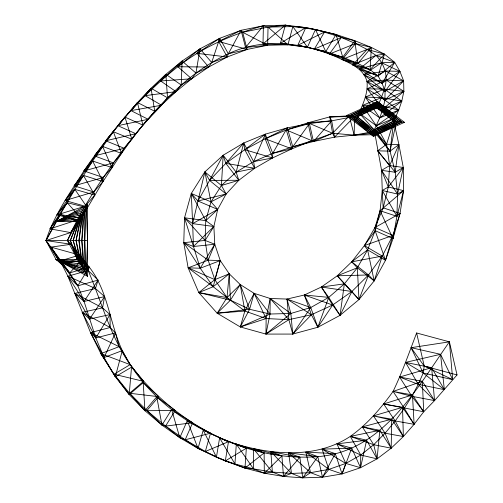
<?xml version="1.0" encoding="UTF-8"?>
<svg xmlns="http://www.w3.org/2000/svg" width="503" height="503" viewBox="0 0 503 503"><rect width="100%" height="100%" fill="white"/><g stroke="black" fill="none" stroke-linecap="round" stroke-linejoin="round"><path stroke-width="0.75" d="M346.567 115.527L377.546 101.581L404.431 122.348L373.452 136.294L346.567 115.527L357.224 116.784L376.98 106.378L393.774 121.091L398.898 144.568L390.051 151.145L374.018 131.503L354.558 116.47L331.691 120.814L309.42 123.556L287.244 127.881L265.263 134.169L243.722 142.997L223.162 155.22L204.866 171.9L191.278 193.46L184.544 217.78L183.765 242.685L188.135 267.841L198.798 292.583L217.183 313.231L240.308 326.956L265.955 334.086L292.74 334.074L317.839 327.252L340.047 315.35L358.966 299.574L374.175 280.913L385.499 260.321L393.013 238.579L396.93 216.321L397.565 194.076L395.207 172.252L390.051 151.145L396.439 121.405L376.98 106.378L354.558 116.47L334.52 137.156L332.596 133.251L329.761 116.903L349.233 115.841L377.357 103.178L399.099 121.72L373.83 133.1L334.52 137.156L313.476 141.494L311.973 140.733L307.918 122.795L329.761 116.903L351.899 116.155L377.168 104.781L396.439 121.405L374.018 131.503L354.175 135.131L354.558 116.47L377.168 104.781L399.099 121.72L373.641 134.697L354.175 135.131L332.596 133.251L307.918 122.795L286.314 129.975L265.15 138.778L244.766 149.687L225.822 163.343L209.562 180.414L197.956 201.011L192.655 223.64L193.441 246.501L200.244 268.231L213.197 286.735L230.431 300.184L249.589 309.282L270.017 314.029L290.853 313.463L310.741 307.547L328.736 297.374L344.36 283.868L357.344 267.791L367.599 249.859L375.156 230.676L380.061 210.738L382.261 190.48L381.57 170.341L374.207 129.906L359.142 113.024C363.436 103.065 368.24 92.527 366.989 81.417C363.707 69.546 352.37 64.233 342.09 59.543C306.962 42.793 264.547 36.644 228.331 53.777C184.871 73.954 153.126 111.257 124.184 148.253C102.788 177.308 81.756 207.299 67.427 240.553L77.525 259.491L87.623 276.317L87.623 204.79L56.066 221.622L45.968 240.553L56.066 259.491L60.643 263.434L69.716 272.934L77.846 285.83L84.076 301.46L95.809 337.953L104.046 357.551L115.332 376.766L129.196 394.547L144.933 410.693L161.96 425.104L179.797 437.711L198.025 448.406L216.435 457.152L225.313 460.924L244.974 468.104L264.32 473.216L283.472 476.423L302.743 477.85L322.492 477.202L342.059 473.914L360.538 467.715L377.08 458.849L391.189 448.173L403.362 436.529L414.107 424.306L423.721 411.762L434.561 400.595L457.032 374.936L449.405 341.833L416.61 332.98C409.165 352.622 402.193 372.484 393.069 391.441C380.928 408.254 367.291 424.287 350.302 436.39C316.657 458.61 273.261 455.127 236.303 444.092C188.946 428.066 145.04 395.918 122.279 350.61C109.553 323.416 108.34 291.124 89.226 267.087C81.826 258.36 75.569 248.62 67.427 240.553L77.525 221.622L87.623 204.79M354.175 135.131L349.233 115.841L373.452 136.294L401.765 122.034L377.546 101.581L349.233 115.841L332.596 133.251L311.973 140.733L291.885 148.85L272.626 157.923L254.675 168.285L238.812 180.269L226.117 194.013L217.673 209.411L213.876 226.507L214.756 244.238L220.251 260.567L229.223 273.808L240.252 284.553L254.128 293.343L270.205 298.499L287.012 299.059L304.321 295.022L321.342 287.031L337.274 275.801L351.704 261.843L364.379 245.609L375.012 227.494L383.179 207.84L388.291 187.022L389.643 165.562L386.593 144.267L393.774 121.091L398.709 110.088L401.784 101.134L403.871 91.364L403.632 80.901L399.898 71.363L394.71 62.366L384.468 54.148L371.377 47.464L354.766 40.68L336.042 34.493L315.45 29.526L305.811 27.602L285.339 25.15L263.39 25.772L241.1 30.299L219.736 38.291L200.024 48.835L182.117 61.052L165.864 74.312L151.051 88.226L137.47 102.543L124.945 117.092L113.357 131.748L92.627 160.998L74.878 189.367L56.066 221.622L86.183 207.192L84.737 240.553L86.183 273.915L56.066 259.491L77.525 259.491L80.82 260.592L89.226 267.087L88.126 270.482C101.713 302.045 110.163 336.186 130.183 364.631C173.107 422.237 244.716 462.119 317.802 456.636C382.796 451.663 416.031 389.203 449.405 341.833L411.064 347.686L423.205 373.025L444.344 389.649L440.553 354.307L411.064 347.686L424.236 366.083L452.694 379.646L449.405 341.833M86.183 273.915L87.623 240.553L86.183 207.192M87.623 276.317L56.066 259.491L81.851 266.703L78.965 240.553L81.851 214.41L56.066 221.622L83.297 212.002L81.851 240.553L83.297 269.105L56.066 259.491L78.965 261.893L73.199 240.553L78.965 219.214L56.066 221.622L84.737 209.6L84.737 271.513L56.066 259.491L80.411 264.295L76.079 240.553L80.411 216.812L56.066 221.622L77.525 221.622L81.184 218.277L102.983 181.552L121.506 153.409L135.785 133.697L154.754 111.264L176 91.647L191.662 78.776L208.714 67.018L227.255 56.965L247.118 49.432L267.653 45.251L287.923 44.773L307.427 47.232L325.787 51.602L342.757 57.21L357.885 63.466L370.07 69.684L378.168 76.028L382.091 83.303L385.059 91.326L384.94 100.116L382.821 109.151L379.734 117.909L374.207 129.906L373.452 136.294M84.737 209.6L81.851 240.553L84.737 271.513M377.546 101.581L376.791 107.975L393.774 121.091L404.431 122.348M390.051 151.145L393.774 121.091L374.207 129.906L357.224 116.784L359.142 113.024L378.243 104.857L398.709 110.088L376.338 125.769L359.142 113.024L376.791 107.975L395.44 117.601L374.207 129.906L390.051 151.145L377.74 150.843L389.643 165.562L403.28 167.474L403.595 190.618L400.048 213.423L393.013 238.579L375.156 230.676L375.012 227.494L380.061 210.738L403.595 190.618L388.291 187.022L382.261 190.48L383.179 207.84L400.048 213.423L392.862 235.398L385.499 260.321L367.599 249.859L364.379 245.609L375.156 230.676L385.499 260.321L382.28 256.077L364.379 245.609L392.862 235.398L393.013 238.579L380.061 210.738L396.93 216.321L400.048 213.423L375.012 227.494L392.862 235.398L382.28 256.077L368.536 274.965L351.886 291.501L332.653 305.007L311.42 314.727L288.898 319.663L266.144 318.556L244.848 311.024L227.004 297.6L214.819 279.655L208.135 260.177L205.079 240.421L205.765 220.647L210.99 201.86L221.421 185.5L236.152 172.145L253.631 161.601L272.739 153.314L311.973 140.733L286.314 129.975L287.244 127.881L292.809 146.763L291.885 148.85L272.739 153.314L272.626 157.923L253.631 161.601L243.722 142.997L225.822 163.343L238.812 180.269L221.421 185.5L204.866 171.9L197.956 201.011L217.673 209.411L205.765 220.647L184.544 217.78L193.441 246.501L214.756 244.238L208.135 260.177L188.135 267.841L213.197 286.735L229.223 273.808L230.431 300.184L217.183 313.231L244.848 311.024L254.128 293.343L270.017 314.029L265.955 334.086L288.898 319.663L287.012 299.059L310.741 307.547L317.839 327.252L332.653 305.007L321.342 287.031L344.36 283.868L358.966 299.574L368.536 274.965L351.704 261.843L367.599 249.859L374.175 280.913L357.344 267.791L351.704 261.843L382.28 256.077L374.175 280.913L368.536 274.965L337.274 275.801L344.36 283.868L340.047 315.35L332.653 305.007L304.321 295.022L311.42 314.727L317.839 327.252L328.736 297.374L321.342 287.031L351.886 291.501L358.966 299.574L357.344 267.791L337.274 275.801L351.886 291.501L340.047 315.35L328.736 297.374L304.321 295.022L310.741 307.547L292.74 334.074L288.898 319.663L270.205 298.499L266.144 318.556L265.955 334.086L290.853 313.463L287.012 299.059L311.42 314.727L292.74 334.074L290.853 313.463L270.205 298.499L270.017 314.029L240.308 326.956L244.848 311.024L240.252 284.553L227.004 297.6L217.183 313.231L249.589 309.282L254.128 293.343L266.144 318.556L240.308 326.956L249.589 309.282L240.252 284.553L230.431 300.184L198.798 292.583L214.819 279.655L229.223 273.808L227.004 297.6L198.798 292.583L213.197 286.735L220.251 260.567L208.135 260.177L183.765 242.685L205.079 240.421L214.756 244.238L200.244 268.231L188.135 267.841L214.819 279.655L220.251 260.567L200.244 268.231L183.765 242.685L193.441 246.501L213.876 226.507L205.765 220.647L191.278 193.46L210.99 201.86L217.673 209.411L192.655 223.64L184.544 217.78L205.079 240.421L213.876 226.507L192.655 223.64L191.278 193.46L197.956 201.011L226.117 194.013L221.421 185.5L223.162 155.22L236.152 172.145L238.812 180.269L209.562 180.414L204.866 171.9L210.99 201.86L226.117 194.013L209.562 180.414L223.162 155.22L225.822 163.343L254.675 168.285L253.631 161.601L265.263 134.169L272.739 153.314L287.244 127.881L265.15 138.778L272.626 157.923L244.766 149.687L243.722 142.997L236.152 172.145L254.675 168.285L244.766 149.687L265.263 134.169L265.15 138.778L291.885 148.85L286.314 129.975L309.42 123.556L313.476 141.494L292.809 146.763L309.42 123.556L307.918 122.795L331.691 120.814L334.52 137.156M416.61 332.98L424.236 366.083L423.205 373.025L418.257 384.355L411.838 396.301L404.318 408.266L395.207 420.961L385.078 433.209L373.716 444.721L360.758 455.039L345.775 463.445L328.855 469.393L310.54 472.669L291.495 473.43L272.375 472.059L253.55 468.903L244.974 468.104L216.435 457.152L205.318 451.493L185.179 439.792L165.562 426.104L146.882 410.574L129.535 393.252L113.992 374.213L100.877 353.622L90.521 332.602L67.911 276.222L60.184 260.906L50.954 247.124L45.968 240.553C54.035 215.19 69.785 193.183 83.932 170.919C96.589 152.22 110.434 134.37 124.945 117.092L142.883 125.115L161.57 105.246L167.505 97.815L176 91.647L181.212 84.988L191.662 78.776L195.944 73.073L200.024 48.835L211.694 62.491L227.255 56.965L228.331 53.777L241.1 30.299L242.672 32.267L267.653 45.251L268.036 27.087L263.39 25.772C232.688 34.248 202.979 46.892 177.836 66.748C155.679 84.045 135.867 104.14 117.847 125.675L135.785 133.697L105.724 140.79L124.945 117.092L131.824 139.212L124.184 148.253L121.506 153.409L113.345 162.884L111.899 167.574L103.209 177.496L74.167 185.808L92.627 160.998L111.899 167.574L102.606 146.417L94.445 155.892L113.345 162.884L83.932 170.919L102.606 146.417L121.506 153.409L113.357 131.748L105.724 140.79L124.184 148.253L94.445 155.892L113.357 131.748L131.824 139.212L142.883 125.115L137.47 102.543L117.847 125.675L148.209 119.318L130.925 110.603L137.47 102.543L154.754 111.264L151.051 88.226L130.925 110.603L161.57 105.246L145.122 95.658L151.051 88.226L167.505 97.815L165.864 74.312L181.212 84.988L182.117 61.052L195.944 73.073L208.714 67.018L211.694 62.491L219.736 38.291L228.331 53.777L247.118 49.432L242.672 32.267L268.036 27.087L285.339 25.15L292.834 26.584L315.45 29.526L336.042 34.493L341.386 37.518L355.577 43.547L367.096 49.42L376.005 55.374L394.71 62.366L382.091 83.303L363.782 74.67L381.588 62.73L394.71 62.366L378.168 76.028L359.456 69.037L376.005 55.374L384.468 54.148L378.168 76.028L352.691 64.95L367.096 49.42L371.377 47.464L370.07 69.684L352.691 64.95L376.005 55.374C384.82 64.472 388.681 76.902 384.292 89.1C382.311 95.589 379.727 101.858 376.791 107.975L357.224 116.784L374.018 131.503L393.774 121.091M83.297 212.002L78.965 240.553L83.297 269.105M81.851 214.41L76.079 240.553L81.851 266.703M80.411 216.812L73.199 240.553L80.411 264.295M77.525 221.622L70.646 232.575L49.954 228.852L60.492 214.555L77.525 221.622L70.313 240.553L77.525 259.491L60.643 263.434L45.968 240.553L60.492 214.555L81.184 218.277L70.646 232.575L45.968 240.553L71.13 244.282L80.82 260.592L69.716 272.934L60.184 260.906L79.7 255.052L88.126 270.482L98.066 280.089L95.469 288.527L74.934 293.406L89.609 319.047L109.994 314.582L110.176 327.528L115.457 332.879L119.11 346.674L122.279 350.61L130.183 364.631L143.556 381.356L143.217 382.645L144.933 410.693L175.226 410.542L165.562 426.104L161.96 425.104L146.882 410.574L158.722 396.697L143.217 382.645L129.196 394.547L113.992 374.213L130.183 364.631L100.877 353.622L119.11 346.674L90.521 332.602L110.176 327.528L82.171 312.325L102.555 307.861L109.994 314.582L95.809 337.953L90.521 332.602L104.046 357.551L122.279 350.61L115.332 376.766L100.877 353.622L104.046 357.551L115.457 332.879L95.809 337.953L82.171 312.325L89.609 319.047L104.611 296.588L95.469 288.527L67.911 276.222L88.126 270.482L60.184 260.906L77.846 285.83L98.066 280.089L84.076 301.46L74.934 293.406L102.555 307.861L104.611 296.588L84.076 301.46L67.911 276.222L77.846 285.83L89.226 267.087L69.716 272.934L50.954 247.124L71.13 244.282L77.525 259.491M78.965 219.214L70.313 240.553L78.965 261.893M349.233 115.841L373.641 134.697L401.765 122.034L377.357 103.178L351.899 116.155L373.83 133.1L396.439 121.405M332.596 133.251L313.476 141.494L331.691 120.814L329.761 116.903L354.558 116.47L373.83 133.1M376.338 125.769L395.44 117.601L378.243 104.857L362.418 105.448L376.338 125.769L386.593 144.267L398.898 144.568L403.28 167.474L397.565 194.076L382.261 190.48L396.93 216.321L403.595 190.618L397.565 194.076L381.57 170.341L389.643 165.562L398.898 144.568L395.207 172.252L381.57 170.341L388.291 187.022L403.28 167.474L395.207 172.252L377.74 150.843L386.593 144.267L374.207 129.906M45.968 240.553L87.623 240.553M424.236 366.083L457.032 374.936M351.899 116.155L373.641 134.697M360.758 455.039L360.538 467.715L345.775 463.445L322.083 449.148L328.855 469.393L342.059 473.914L351.729 448.148L336.96 443.879L345.775 463.445L342.059 473.914L335.287 453.668L322.083 449.148L351.729 448.148L360.538 467.715L366.624 440.207L350.302 436.39L360.758 455.039L377.08 458.849L379.84 430.317L362.367 426.865L373.716 444.721L377.08 458.849L366.624 440.207L336.96 443.879L360.758 455.039M391.718 419.206L391.189 448.173L373.716 444.721L350.302 436.39L379.84 430.317L391.189 448.173L385.078 433.209L373.44 415.887L402.538 407.317L414.107 424.306L395.207 420.961L373.44 415.887L391.718 419.206L403.362 436.529L385.078 433.209L362.367 426.865L391.718 419.206M263.39 25.772L263 43.937L267.653 45.251L245.546 47.464L241.1 30.299L218.66 41.479L227.255 56.965L197.044 53.356L200.024 48.835L177.836 66.748L191.662 78.776L160.658 80.97L165.864 74.312L145.122 95.658L176 91.647L160.658 80.97L182.117 61.052L177.836 66.748L208.714 67.018L197.044 53.356L219.736 38.291L218.66 41.479L247.118 49.432L245.546 47.464L263.39 25.772M103.209 177.496L102.983 181.552L93.772 191.989L65.151 200.496L83.379 175.371L102.983 181.552L92.627 160.998L83.932 170.919L103.209 177.496M236.303 444.092L234.939 463.961L253.55 468.903L264.32 473.216L272.375 472.059L283.472 476.423L291.495 473.43L302.743 477.85L310.54 472.669L322.492 477.202L328.855 469.393L305.849 452.103L310.54 472.669L288.596 452.826L291.495 473.43L270.815 451.568L272.375 472.059L253.355 448.638L253.55 468.903L236.303 444.092L264.125 452.945L264.32 473.216L281.919 455.925L270.815 451.568L299.845 457.246L302.743 477.85L317.802 456.636L305.849 452.103L335.287 453.668L322.492 477.202L317.802 456.636L288.596 452.826L299.845 457.246L283.472 476.423L281.919 455.925L253.355 448.638L264.125 452.945L244.974 468.104L246.338 448.242L236.303 444.092M131.522 367.177L129.196 394.547L129.535 393.252L143.556 381.356L113.992 374.213L115.332 376.766L131.522 367.177M219.604 437.924L216.435 457.152L203.25 430.122L198.025 448.406L225.313 460.924L234.939 463.961L219.604 437.924L246.338 448.242L225.313 460.924L228.481 441.697L203.25 430.122L210.537 433.209L205.318 451.493L228.481 441.697L219.604 437.924M285.339 25.15L280.429 43.34L287.923 44.773L292.834 26.584C314.375 26.653 333.998 36.468 354.766 40.68L355.577 43.547L342.09 59.543L370.07 69.684L384.468 54.148L367.096 49.42L342.09 59.543L357.885 63.466L371.377 47.464L355.577 43.547L329.377 54.041L357.885 63.466L354.766 40.68L342.757 57.21L329.377 54.041L341.386 37.518L314.312 49.093L342.757 57.21L336.042 34.493L325.787 51.602L314.312 49.093L324.567 31.978L297.789 45.308L305.811 27.602L280.429 43.34L307.427 47.232L315.45 29.526L325.787 51.602L297.789 45.308L307.427 47.232L292.834 26.584L268.036 27.087L287.923 44.773L263 43.937L285.339 25.15M187.261 420.684L179.797 437.711L185.179 439.792L198.025 448.406L187.261 420.684L192.643 422.765L185.179 439.792L210.537 433.209L187.261 420.684M171.624 409.543L161.96 425.104L156.773 396.817L158.722 396.697L129.535 393.252L144.933 410.693L156.773 396.817L175.226 410.542L171.624 409.543L179.797 437.711L165.562 426.104L192.643 422.765L171.624 409.543M67.176 202.684L49.954 228.852L77.217 219.962L81.184 218.277L67.176 202.684L56.977 214.894L77.217 219.962L87.415 207.752L74.878 189.367L65.151 200.496L85.064 206.224L87.415 207.752L67.176 202.684M74.878 189.367L56.977 214.894L85.064 206.224L94.79 195.095L93.772 191.989L74.167 185.808L83.379 175.371L94.79 195.095L74.878 189.367M399.898 71.363L385.059 91.326L366.989 81.417L385.562 70.992L399.898 71.363L382.091 83.303L359.456 69.037L381.588 62.73L399.898 71.363M403.632 80.901L384.94 100.116L367.171 88.805L386.103 80.052L403.632 80.901L385.059 91.326L363.782 74.67L385.562 70.992L403.632 80.901M403.871 91.364L382.821 109.151L365.329 97.117L384.292 89.1L403.871 91.364L384.94 100.116L366.989 81.417L386.103 80.052L403.871 91.364M401.784 101.134L379.734 117.909L362.418 105.448L381.393 97.62L401.784 101.134L382.821 109.151L367.171 88.805L384.292 89.1L401.784 101.134M398.709 110.088L379.734 117.909L365.329 97.117L381.393 97.62L398.709 110.088M422.325 381.331L393.069 391.441L404.318 408.266L414.107 424.306L412.479 394.937L393.069 391.441L411.838 396.301L434.561 400.595L431.649 367.693L405.556 362.399L418.257 384.355L434.561 400.595L422.325 381.331L399.602 377.036L411.838 396.301L423.721 411.762L383.632 403.972L395.207 420.961L403.362 436.529L402.538 407.317L383.632 403.972L412.479 394.937L423.721 411.762L422.325 381.331M431.649 367.693L399.602 377.036L418.257 384.355L444.344 389.649L431.649 367.693M440.553 354.307L405.556 362.399L423.205 373.025L452.694 379.646L440.553 354.307M80.82 260.592L60.643 263.434L50.954 247.124L79.7 255.052L80.82 260.592"/></g></svg>
